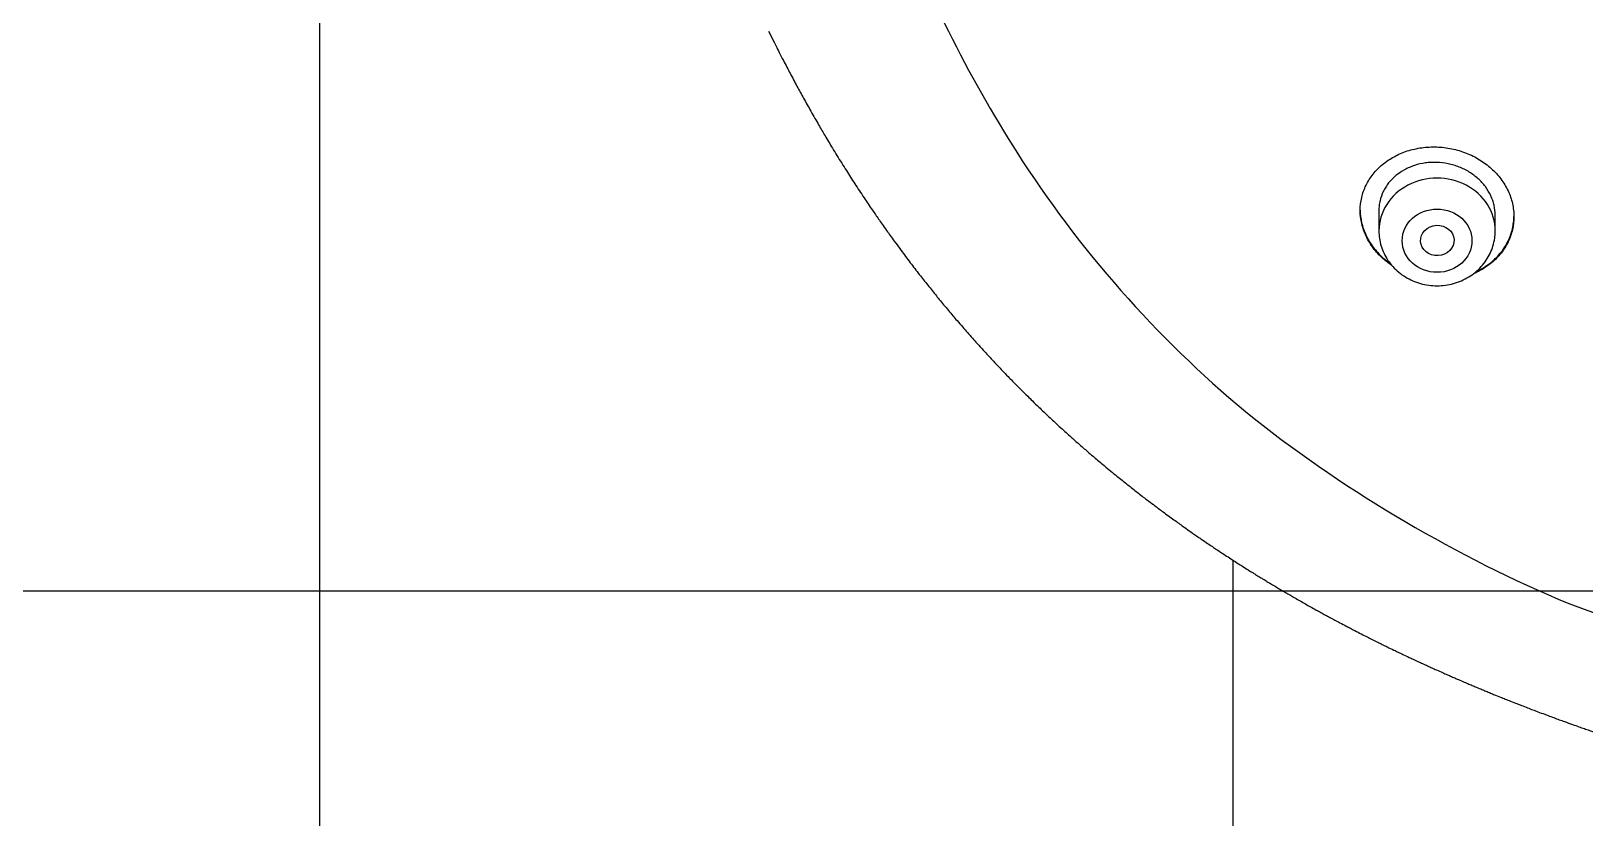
# Model space of a CAD drawing. Header units: millimetres. Extents: x 976 to 9349, y -714 to 2211.
# Drawn here: x 2931.178 to 2934.919, y 1365.473 to 1367.366 of the extents above; entities that cross this region are included whole.
import ezdxf

# ---------------------------------------------------------------- set-up
doc = ezdxf.new("R2010")
doc.units = ezdxf.units.MM
doc.layers.add('Płytki', color=254, linetype='Continuous')
doc.layers.add('Wbudowane', color=175, linetype='Continuous')

# ---------------------------------------------------------------- blocks, each defined once
blk = doc.blocks.new('Z$W@#21058')
for p, q in [((13.825, 159.1545), (13.825, 122.1386)), ((13.825, 159.1545), (13.825, 122.2446)), ((16.3754, 134.8844), (16.3754, 134.835)), ((16.6554, 134.835), (16.6554, 134.8728)), ((16.025, 122.2446), (16.025, 134.0423)), ((16.025, 122.2446), (16.025, 134.0423))]:
    blk.add_line(p, q)
for centre, radius, start, end in [((18.2839, 136.7912), 3.294, 201.1188, 212.8614), ((17.7781, 136.4762), 2.6982, 213.0716, 230.8555), ((18.1024, 136.9673), 3.2843, 231.8767, 247.2561), ((19.587, 141.5655), 8.1092, 250.14395, 271.92947)]:
    blk.add_arc(centre, radius, start, end)
blk.add_ellipse((16.5154, 134.835), major_axis=(0.14, 0), ratio=0.906308, start_param=0, end_param=3.141598)
for centre, major_axis, ratio in [((16.5154, 134.8114), (0.084, 0), 0.906308), ((16.516, 134.812), (0.0402, 0.0022), 0.905767)]:
    blk.add_ellipse(centre, major_axis=major_axis, ratio=ratio)
blk.add_open_spline([(14.9064, 135.3155), (14.9102, 135.3079), (14.9139, 135.3003), (14.9177, 135.2926)], degree=3)
for points, knots in [([(14.9117, 135.3047), (14.9141, 135.2999), (14.9179, 135.2922), (14.9249, 135.2783), (14.9326, 135.263), (14.9414, 135.2458), (14.9501, 135.2292), (14.9583, 135.2135), (14.9664, 135.1983), (14.9745, 135.1832), (14.9825, 135.1685), (14.9906, 135.1537), (14.9992, 135.1384), (15.0083, 135.1223), (15.0175, 135.1061), (15.0264, 135.0906), (15.0346, 135.0767), (15.0427, 135.0629), (15.0512, 135.0487), (15.0607, 135.0329), (15.0711, 135.0159), (15.0822, 134.998), (15.0931, 134.9807), (15.1036, 134.9643), (15.114, 134.9481), (15.1249, 134.9315), (15.1357, 134.9152), (15.1461, 134.8998), (15.1577, 134.8827), (15.1688, 134.8666), (15.1802, 134.8503), (15.1895, 134.8372), (15.1993, 134.8235), (15.2099, 134.8089), (15.2213, 134.7933), (15.2333, 134.7772), (15.2444, 134.7624), (15.2555, 134.7478), (15.2662, 134.7341), (15.2768, 134.7204), (15.2871, 134.7074), (15.2975, 134.6944), (15.3075, 134.682), (15.3175, 134.6697), (15.328, 134.6571), (15.3389, 134.6439), (15.3497, 134.6312), (15.3612, 134.6177), (15.3728, 134.6043), (15.3851, 134.5902), (15.3967, 134.5772), (15.4093, 134.5631), (15.4221, 134.549), (15.434, 134.536), (15.4457, 134.5235), (15.457, 134.5115), (15.4698, 134.498), (15.4817, 134.4857), (15.4935, 134.4736), (15.5049, 134.4621), (15.517, 134.4499), (15.5294, 134.4376), (15.5426, 134.4247), (15.5556, 134.4121), (15.5689, 134.3994), (15.5809, 134.388), (15.5932, 134.3765), (15.606, 134.3647), (15.6188, 134.353), (15.6305, 134.3425), (15.6412, 134.333), (15.652, 134.3234), (15.663, 134.3138), (15.6749, 134.3034), (15.6865, 134.2935), (15.6985, 134.2833), (15.7115, 134.2724), (15.7258, 134.2605), (15.7405, 134.2485), (15.7538, 134.2377), (15.7655, 134.2283), (15.7769, 134.2193), (15.788, 134.2106), (15.7996, 134.2015), (15.8119, 134.192), (15.8254, 134.1818), (15.8384, 134.1719), (15.8507, 134.1628), (15.8626, 134.154), (15.875, 134.1449), (15.8874, 134.136), (15.8994, 134.1274), (15.9124, 134.1182), (15.9249, 134.1094), (15.937, 134.101), (15.9492, 134.0926), (15.9618, 134.084), (15.9742, 134.0757), (15.9853, 134.0682), (15.9967, 134.0607), (16.0093, 134.0524), (16.0225, 134.0438), (16.0353, 134.0356), (16.0481, 134.0275), (16.0602, 134.0199), (16.0714, 134.0129), (16.0815, 134.0066), (16.0904, 134.0012), (16.0996, 133.9956), (16.108, 133.9904), (16.1178, 133.9846), (16.1281, 133.9784), (16.1394, 133.9717), (16.1508, 133.9651), (16.1619, 133.9586), (16.1735, 133.9518), (16.1857, 133.9449), (16.1983, 133.9377), (16.2114, 133.9304), (16.2237, 133.9235), (16.2358, 133.9169), (16.2466, 133.911), (16.2579, 133.9049), (16.2695, 133.8986), (16.2827, 133.8916), (16.2951, 133.8851), (16.3071, 133.8788), (16.3191, 133.8726), (16.3326, 133.8656), (16.3464, 133.8586), (16.3596, 133.852), (16.3717, 133.846), (16.3839, 133.8399), (16.3969, 133.8336), (16.4098, 133.8273), (16.4223, 133.8213), (16.4344, 133.8155), (16.4464, 133.8099), (16.4589, 133.804), (16.4697, 133.799), (16.4813, 133.7937), (16.492, 133.7888), (16.5032, 133.7837), (16.5152, 133.7783), (16.5276, 133.7728), (16.5398, 133.7674), (16.5504, 133.7628), (16.5616, 133.7579), (16.5739, 133.7526), (16.586, 133.7474), (16.5971, 133.7427), (16.6082, 133.738), (16.6193, 133.7334), (16.6307, 133.7287), (16.6411, 133.7244), (16.6537, 133.7192), (16.6664, 133.7141), (16.68, 133.7086), (16.6932, 133.7034), (16.7062, 133.6983), (16.7198, 133.693), (16.7326, 133.688), (16.7458, 133.6829), (16.7596, 133.6777), (16.7719, 133.6731), (16.7846, 133.6684), (16.7963, 133.664), (16.8093, 133.6592), (16.8246, 133.6537), (16.8403, 133.6481), (16.8562, 133.6424), (16.8697, 133.6377), (16.8845, 133.6325), (16.9015, 133.6266), (16.9202, 133.6203), (16.9373, 133.6145), (16.951, 133.61), (16.9628, 133.606), (16.9751, 133.602), (16.9891, 133.5975), (17.0082, 133.5913), (17.0311, 133.5841), (17.0567, 133.5761), (17.0787, 133.5694), (17.0972, 133.5638), (17.1127, 133.5591), (17.1285, 133.5545), (17.1433, 133.5501), (17.1584, 133.5458), (17.1734, 133.5415), (17.1882, 133.5372), (17.2033, 133.533), (17.2183, 133.5288), (17.2333, 133.5247), (17.2488, 133.5205), (17.2639, 133.5164), (17.2794, 133.5122), (17.2957, 133.5079), (17.3121, 133.5036), (17.3327, 133.4983), (17.3566, 133.4922), (17.3806, 133.4862), (17.4009, 133.4812), (17.4162, 133.4775), (17.4367, 133.4725), (17.4605, 133.4669), (17.4866, 133.4608), (17.5126, 133.4548), (17.5373, 133.4493), (17.5628, 133.4436), (17.5874, 133.4383), (17.612, 133.433), (17.6334, 133.4285), (17.6554, 133.4239), (17.6757, 133.4197), (17.6996, 133.4149), (17.7231, 133.4103), (17.7513, 133.4048), (17.7793, 133.3994), (17.8027, 133.395), (17.8225, 133.3914), (17.848, 133.3867), (17.8744, 133.382), (17.8969, 133.3781), (17.9132, 133.3753), (17.9409, 133.3705), (17.9696, 133.3657), (17.9944, 133.3617), (18.0104, 133.3591), (18.0322, 133.3556), (18.0573, 133.3517), (18.0763, 133.3488), (18.0911, 133.3465), (18.1129, 133.3433), (18.1425, 133.3389), (18.171, 133.3348), (18.193, 133.3317), (18.2294, 133.3267), (18.2677, 133.3215), (18.3016, 133.3172), (18.3152, 133.3154), (18.3353, 133.3129), (18.366, 133.3091), (18.4024, 133.3047), (18.4309, 133.3014), (18.4493, 133.2993), (18.4727, 133.2967), (18.5102, 133.2925), (18.5559, 133.2877), (18.5905, 133.2842), (18.609, 133.2824), (18.6315, 133.2802), (18.6803, 133.2755), (18.7368, 133.2705), (18.7831, 133.2666), (18.8053, 133.2648), (18.8264, 133.2631), (18.8721, 133.2595), (18.9378, 133.2547), (18.9977, 133.2507), (19.0316, 133.2485), (19.0484, 133.2475), (19.0739, 133.246), (19.1126, 133.2437), (19.1632, 133.241), (19.2258, 133.2379), (19.3018, 133.2345), (19.39, 133.2311), (19.4927, 133.2279), (19.603, 133.2253), (19.7319, 133.2235), (19.8104, 133.2231), (19.86, 133.2231)], [0, 0, 0, 0, 0.002698, 0.005114, 0.008314, 0.012212, 0.015616, 0.018584, 0.021894, 0.025033, 0.027984, 0.031015, 0.034254, 0.037566, 0.041127, 0.04441, 0.047317, 0.049931, 0.053123, 0.056348, 0.060014, 0.06398, 0.067775, 0.071127, 0.074578, 0.078265, 0.081927, 0.08517, 0.088361, 0.093142, 0.095752, 0.099177, 0.101812, 0.104931, 0.10893, 0.112276, 0.115783, 0.118921, 0.122219, 0.125179, 0.128267, 0.131219, 0.134162, 0.136819, 0.139787, 0.14301, 0.146041, 0.148766, 0.152585, 0.155604, 0.158818, 0.161961, 0.165799, 0.169034, 0.171442, 0.175029, 0.17788, 0.181443, 0.184209, 0.186909, 0.190153, 0.193424, 0.196253, 0.200089, 0.203095, 0.206095, 0.20895, 0.212136, 0.215393, 0.218232, 0.220572, 0.223028, 0.225916, 0.228387, 0.231498, 0.234055, 0.236783, 0.240564, 0.243986, 0.246894, 0.24969, 0.252004, 0.254646, 0.257214, 0.259847, 0.262923, 0.266215, 0.26855, 0.271097, 0.274033, 0.27678, 0.279214, 0.281886, 0.285214, 0.287343, 0.289734, 0.293043, 0.295483, 0.297656, 0.300148, 0.302741, 0.305661, 0.30851, 0.310809, 0.313708, 0.316052, 0.317798, 0.320022, 0.321564, 0.323531, 0.325265, 0.327601, 0.329893, 0.332216, 0.334567, 0.336718, 0.339336, 0.342008, 0.344384, 0.34724, 0.349478, 0.351668, 0.353786, 0.356247, 0.358657, 0.361655, 0.36365, 0.365811, 0.368828, 0.37168, 0.373971, 0.376618, 0.378812, 0.381168, 0.384291, 0.386326, 0.388503, 0.391401, 0.393313, 0.395799, 0.397673, 0.400017, 0.402008, 0.404144, 0.407, 0.409162, 0.411127, 0.413112, 0.41563, 0.418152, 0.420078, 0.421988, 0.424489, 0.426375, 0.428494, 0.430415, 0.433554, 0.435693, 0.438166, 0.441021, 0.443015, 0.445847, 0.448252, 0.450493, 0.453582, 0.455157, 0.457621, 0.460148, 0.462473, 0.46613, 0.468939, 0.471374, 0.47365, 0.47716, 0.480808, 0.484023, 0.486677, 0.488362, 0.490581, 0.493456, 0.496122, 0.501103, 0.506057, 0.510208, 0.513159, 0.516222, 0.518722, 0.521754, 0.524357, 0.526938, 0.529959, 0.532431, 0.535165, 0.538121, 0.540596, 0.543583, 0.546308, 0.549056, 0.552413, 0.555198, 0.560171, 0.56539, 0.568126, 0.571143, 0.573638, 0.579196, 0.583975, 0.587656, 0.59317, 0.597219, 0.601339, 0.606368, 0.61039, 0.612798, 0.618124, 0.621237, 0.625584, 0.630648, 0.636281, 0.640482, 0.643151, 0.646773, 0.654049, 0.657207, 0.658724, 0.662713, 0.671883, 0.673977, 0.675855, 0.680315, 0.685539, 0.689131, 0.690408, 0.693339, 0.700691, 0.706006, 0.708414, 0.712325, 0.72519, 0.728645, 0.7302, 0.732329, 0.739252, 0.746373, 0.751484, 0.754239, 0.75603, 0.763784, 0.773993, 0.780021, 0.781935, 0.783736, 0.791842, 0.807544, 0.813364, 0.8161, 0.819165, 0.824434, 0.840034, 0.853573, 0.855814, 0.857775, 0.862359, 0.869143, 0.878062, 0.888753, 0.901978, 0.917603, 0.935177, 0.954999, 0.976437, 1, 1, 1, 1]), ([(16.3304, 134.8843), (16.3304, 134.8948), (16.3316, 134.9051), (16.3351, 134.9202), (16.3365, 134.9252), (16.3401, 134.9351), (16.3421, 134.9399), (16.349, 134.9541), (16.3547, 134.9631), (16.3647, 134.9756), (16.3683, 134.9797), (16.376, 134.9875), (16.38, 134.9912), (16.3927, 135.0018), (16.402, 135.008), (16.417, 135.0162), (16.4222, 135.0188), (16.4329, 135.0233), (16.4437, 135.0274), (16.455, 135.0305), (16.4666, 135.0331), (16.4725, 135.0342), (16.4904, 135.0367), (16.5024, 135.0373), (16.5205, 135.0367), (16.5265, 135.0362), (16.5386, 135.0348), (16.5447, 135.0338), (16.5626, 135.0301), (16.5742, 135.0266), (16.591, 135.02), (16.5966, 135.0176), (16.6074, 135.0122), (16.6126, 135.0093), (16.6277, 135), (16.6371, 134.993), (16.6502, 134.9812), (16.6543, 134.9771), (16.662, 134.9687), (16.6693, 134.96), (16.6755, 134.9507), (16.6813, 134.9412), (16.6839, 134.9363), (16.6909, 134.9213), (16.6944, 134.9111), (16.698, 134.8956), (16.6989, 134.8903), (16.7001, 134.8797), (16.7004, 134.8744), (16.7004, 134.8587), (16.6992, 134.8483), (16.6957, 134.833), (16.6942, 134.8279), (16.6907, 134.818), (16.6866, 134.8083), (16.6815, 134.7991), (16.6758, 134.7901), (16.6727, 134.7857), (16.6626, 134.7729), (16.655, 134.7652), (16.6423, 134.7547), (16.6378, 134.7513), (16.6285, 134.745), (16.6236, 134.7421), (16.6135, 134.7366), (16.6083, 134.7341), (16.6029, 134.7319)], [0, 0, 0, 0, 0.046492, 0.046492, 0.069738, 0.069738, 0.092983, 0.092983, 0.139475, 0.139475, 0.162721, 0.162721, 0.185967, 0.185967, 0.232459, 0.232459, 0.255704, 0.255704, 0.27895, 0.302196, 0.302196, 0.325442, 0.325442, 0.371934, 0.371934, 0.39518, 0.39518, 0.418425, 0.418425, 0.464917, 0.464917, 0.488163, 0.488163, 0.511409, 0.511409, 0.557901, 0.557901, 0.581146, 0.581146, 0.604392, 0.627638, 0.627638, 0.650884, 0.650884, 0.697376, 0.697376, 0.720622, 0.720622, 0.743868, 0.743868, 0.790359, 0.790359, 0.813605, 0.813605, 0.836851, 0.860097, 0.860097, 0.883343, 0.883343, 0.929834, 0.929834, 0.95308, 0.95308, 0.976326, 0.976326, 1, 1, 1, 1]), ([(16.6554, 134.8728), (16.6554, 134.8809), (16.6545, 134.8888), (16.6518, 134.9006), (16.6507, 134.9045), (16.648, 134.9123), (16.6464, 134.9161), (16.6411, 134.9274), (16.6368, 134.9346), (16.6292, 134.9448), (16.6264, 134.9481), (16.6205, 134.9546), (16.6174, 134.9576), (16.6076, 134.9664), (16.6005, 134.9718), (16.589, 134.9789), (16.585, 134.9811), (16.5769, 134.9851), (16.5686, 134.9888), (16.5599, 134.9918), (16.5511, 134.9944), (16.5466, 134.9956), (16.533, 134.9984), (16.5239, 134.9995), (16.5102, 134.9999), (16.5057, 134.9999), (16.4965, 134.9994), (16.4919, 134.999), (16.4785, 134.9971), (16.4698, 134.9952), (16.4571, 134.9911), (16.4529, 134.9895), (16.4449, 134.986), (16.441, 134.9841), (16.4297, 134.978), (16.4226, 134.9732), (16.4097, 134.9625), (16.4039, 134.9566), (16.3964, 134.9471), (16.394, 134.9438), (16.3897, 134.9369), (16.3877, 134.9334), (16.3825, 134.9226), (16.3799, 134.9152), (16.3772, 134.9037), (16.3765, 134.8998), (16.3756, 134.8919), (16.3754, 134.8879), (16.3754, 134.884), (16.3754, 134.884), (16.3754, 134.884)], [0, 0, 0, 0, 0.062497, 0.062497, 0.093746, 0.093746, 0.124995, 0.124995, 0.187492, 0.187492, 0.218741, 0.218741, 0.24999, 0.24999, 0.312487, 0.312487, 0.343736, 0.343736, 0.374985, 0.406234, 0.406234, 0.437482, 0.437482, 0.49998, 0.49998, 0.531229, 0.531229, 0.562477, 0.562477, 0.624975, 0.624975, 0.656224, 0.656224, 0.687472, 0.687472, 0.74997, 0.74997, 0.812467, 0.812467, 0.843716, 0.843716, 0.874965, 0.874965, 0.937462, 0.937462, 0.968711, 0.968711, 0.99996, 0.99996, 1, 1, 1, 1]), ([(16.3304, 134.8852), (16.3304, 134.8749), (16.3316, 134.8647), (16.3351, 134.8495), (16.3366, 134.8444), (16.3401, 134.8342), (16.3422, 134.8291), (16.3492, 134.8142), (16.3549, 134.8048), (16.365, 134.7913), (16.3687, 134.7869), (16.3765, 134.7784), (16.3806, 134.7743), (16.3907, 134.7652), (16.3969, 134.7603), (16.4034, 134.7557)], [0, 0, 0, 0, 0.209592, 0.209592, 0.317049, 0.317049, 0.424507, 0.424507, 0.639421, 0.639421, 0.746879, 0.746879, 0.854336, 0.854336, 1, 1, 1, 1]), ([(16.4064, 134.752), (16.4038, 134.7538), (16.4012, 134.7556), (16.3938, 134.7611), (16.3893, 134.7648), (16.3763, 134.7765), (16.3686, 134.7849), (16.3584, 134.7984), (16.3553, 134.8031), (16.3495, 134.8126), (16.3469, 134.8174), (16.3399, 134.8322), (16.3364, 134.8423), (16.3316, 134.8632), (16.3304, 134.8737), (16.3304, 134.8843)], [0, 0, 0, 0, 0.056821, 0.056821, 0.161619, 0.161619, 0.371214, 0.371214, 0.476012, 0.476012, 0.580809, 0.580809, 0.790405, 0.790405, 1, 1, 1, 1]), ([(16.6082, 134.7361), (16.6117, 134.7377), (16.6202, 134.742), (16.6283, 134.7468), (16.6376, 134.7531), (16.6421, 134.7564), (16.655, 134.7671), (16.6626, 134.7749), (16.6726, 134.7875), (16.6757, 134.7918), (16.6814, 134.8009), (16.684, 134.8056), (16.6909, 134.8199), (16.6944, 134.8297), (16.698, 134.845), (16.6989, 134.8502), (16.7, 134.8602), (16.7003, 134.865), (16.7004, 134.8697)], [0, 0, 0, 0, 0.063827, 0.158287, 0.158287, 0.252747, 0.252747, 0.441668, 0.441668, 0.536128, 0.536128, 0.630588, 0.630588, 0.819509, 0.819509, 0.913969, 0.913969, 1, 1, 1, 1]), ([(16.3754, 134.835), (16.3754, 134.8283), (16.3763, 134.817), (16.3804, 134.798), (16.3873, 134.7806), (16.3968, 134.7638), (16.4088, 134.7486), (16.4229, 134.7351), (16.439, 134.7237), (16.4567, 134.7146), (16.4755, 134.7079), (16.4952, 134.7038), (16.5154, 134.7025), (16.5355, 134.7038), (16.5552, 134.7079), (16.5741, 134.7146), (16.5918, 134.7238), (16.6079, 134.7352), (16.6221, 134.7487), (16.634, 134.7639), (16.6435, 134.7808), (16.6504, 134.7983), (16.6545, 134.8171), (16.6554, 134.8284), (16.6554, 134.835)], [0, 0, 0, 0, 0.043416, 0.088242, 0.133206, 0.178365, 0.223751, 0.269371, 0.315209, 0.361231, 0.407394, 0.453652, 0.499964, 0.546286, 0.592577, 0.638793, 0.684885, 0.730809, 0.776522, 0.822, 0.867242, 0.912272, 0.95714, 1, 1, 1, 1])]:
    blk.add_open_spline(points, degree=3, knots=knots)

msp = doc.modelspace()

# ---------------------------------------------------------------- linework, layer by layer
at = {"layer": 'Płytki'}
msp.add_line((2732.6723, 1366.0194), (2967.9723, 1366.0194), dxfattribs=at)

# ---------------------------------------------------------------- block references
at = {"layer": 'Wbudowane'}
msp.add_blockref('Z$W@#21058', (2918.0473, 1232.0506), dxfattribs=at)

doc.saveas('drawing.dxf')
